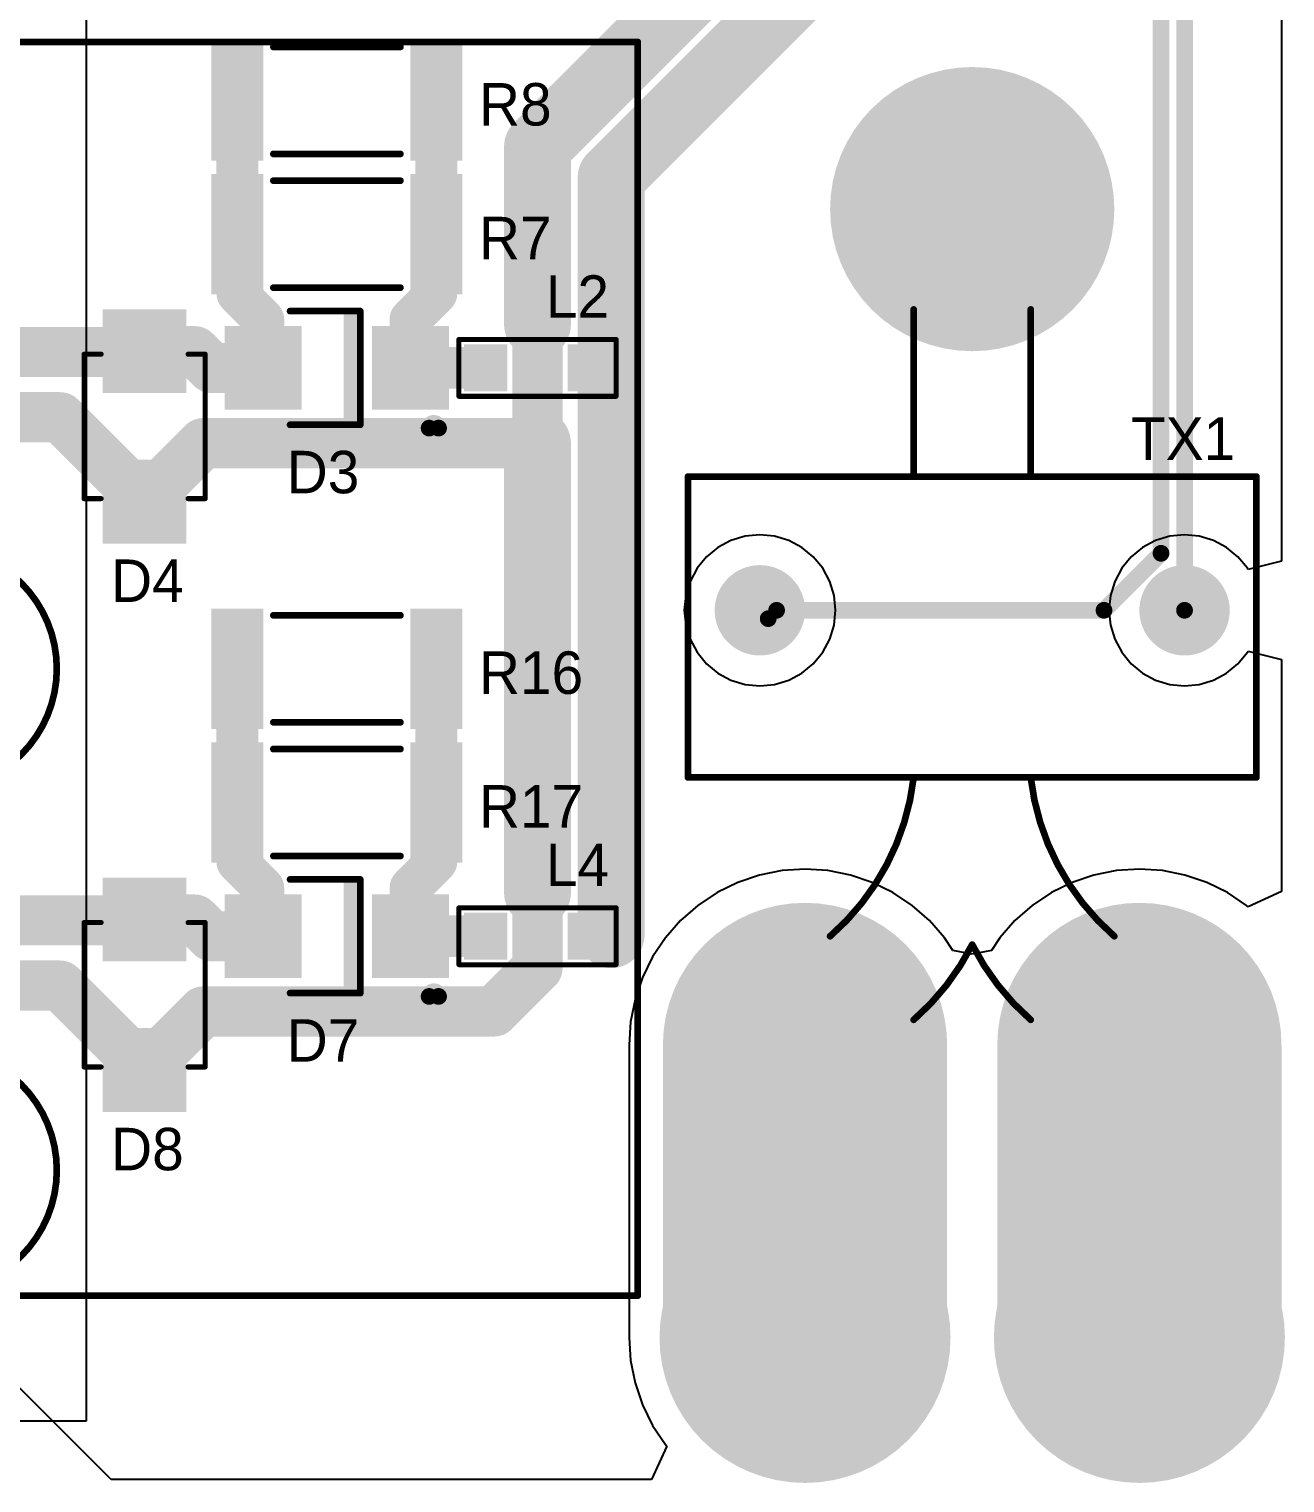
# Model space of a CAD drawing. Extents: x 87.4 to 186.9, y 112.3 to 203.8.
# Drawn here: x 149.3 to 186.85, y 113.15 to 156.64 of the extents above; entities that cross this region are included whole.
import ezdxf

# ---------------------------------------------------------------- set-up
doc = ezdxf.new("R2010")
doc.units = 0
doc.layers.get('0').update_dxf_attribs({"linetype": 'CONTINUOUS'})
for name, color, linetype in [('BOTTOMLAYER', 5, 'CONTINUOUS'), ('BOTTOMOVERLAY', 54, 'CONTINUOUS'), ('BOTTOMSOLDER', 6, 'CONTINUOUS'), ('TOPLAYER', 1, 'CONTINUOUS'), ('TOPOVERLAY', 2, 'CONTINUOUS'), ('TOPSOLDER', 216, 'CONTINUOUS')]:
    doc.layers.add(name, color=color, linetype=linetype)

# ---------------------------------------------------------------- blocks, each defined once
blk = doc.blocks.new('DO_214AA__SMB_J_BEND__UNI_')
at = {"layer": 'TOPLAYER'}
for points in [[(-1.15, -1.15), (-1.15, 1.15), (-3.25, -1.15), (-3.25, 1.15)], [(3.25, -1.15), (3.25, 1.15), (1.15, -1.15), (1.15, 1.15)]]:
    blk.add_solid(points, dxfattribs=at)
at = {"layer": 'TOPOVERLAY'}
for points, const_width in [([(-2.759, 1.8, 1), (-3.041, 1.8, 1)], 0.5), ([(-3.166, 1.8, 1), (-2.916, 1.8, 1)], 0.25), ([(-2.884, 1.8, 1), (-2.634, 1.8, 1)], 0.25), ([(-0.75, 1.7, 1), (-0.65, 1.7, 1)], 0.1), ([(-0.75, 1.7, 1), (-0.65, 1.7, 1)], 0.1), ([(1.35, 1.7, 1), (1.45, 1.7, 1)], 0.1), ([(-0.75, -1.7, 1), (-0.65, -1.7, 1)], 0.1), ([(-0.75, -1.7, 1), (-0.65, -1.7, 1)], 0.1), ([(1.35, -1.7, 1), (1.45, -1.7, 1)], 0.1)]:
    blk.add_lwpolyline(points, format="xyb", close=True, dxfattribs=dict(at, const_width=const_width))
at = {"layer": 'TOPOVERLAY', "const_width": 0.2}
for points in [[(1.4, 1.7), (-0.7, 1.7)], [(-0.7, 1.7), (-0.7, -1.7)], [(1.4, -1.7), (-0.7, -1.7)]]:
    blk.add_lwpolyline(points, dxfattribs=at)
at = {"layer": 'TOPOVERLAY'}
blk.add_solid([(-0.75, -1.7), (-0.2, -1.7), (-0.75, 1.7), (-0.2, 1.7)], dxfattribs=at)
at = {"layer": 'TOPSOLDER'}
for points in [[(-1.048, -1.252), (-1.048, 1.252), (-3.352, -1.252), (-3.352, 1.252)], [(3.352, -1.252), (3.352, 1.252), (1.048, -1.252), (1.048, 1.252)]]:
    blk.add_solid(points, dxfattribs=at)
blk = doc.blocks.new('KMP_5600_ALT_104')
at = {"layer": 'BOTTOMLAYER'}
for points, const_width in [([(-6.5, 12.5, 1), (-3.5, 12.5, 1)], 3), ([(3.5, 12.5, 1), (6.5, 12.5, 1)], 3), ([(-6.975, -0.5, 1), (-5.725, -0.5, 1)], 1.25), ([(5.725, -0.5, 1), (6.975, -0.5, 1)], 1.25), ([(-1.5, -12.5, 1), (1.5, -12.5, 1)], 3)]:
    blk.add_lwpolyline(points, format="xyb", close=True, dxfattribs=dict(at, const_width=const_width))
at = {"layer": 'BOTTOMSOLDER'}
for points, const_width in [([(-6.551, 12.5, 1), (-3.449, 12.5, 1)], 3.102), ([(3.449, 12.5, 1), (6.551, 12.5, 1)], 3.102), ([(-7.026, -0.5, 1), (-5.674, -0.5, 1)], 1.352), ([(5.674, -0.5, 1), (7.026, -0.5, 1)], 1.352), ([(-1.551, -12.5, 1), (1.551, -12.5, 1)], 3.102)]:
    blk.add_lwpolyline(points, format="xyb", close=True, dxfattribs=dict(at, const_width=const_width))
at = {"layer": 'TOPLAYER'}
for points, const_width in [([(-6.5, 12.5, 1), (-3.5, 12.5, 1)], 3), ([(3.5, 12.5, 1), (6.5, 12.5, 1)], 3), ([(-6.975, -0.5, 1), (-5.725, -0.5, 1)], 1.25), ([(5.725, -0.5, 1), (6.975, -0.5, 1)], 1.25), ([(-1.5, -12.5, 1), (1.5, -12.5, 1)], 3)]:
    blk.add_lwpolyline(points, format="xyb", close=True, dxfattribs=dict(at, const_width=const_width))
at = {"layer": 'TOPOVERLAY', "const_width": 0.2}
for points in [[(-1.75, 11.75, -0.096811), (0, 9.5)], [(0, 9.5, -0.096811), (1.75, 11.75)], [(-4.25, 9.25, -0.186926), (-1.75, 4.5)], [(1.75, 4.5, -0.186926), (4.25, 9.25)]]:
    blk.add_lwpolyline(points, format="xyb", dxfattribs=at)
at = {"layer": 'TOPOVERLAY', "const_width": 0.1}
for points in [[(-1.8, 11.75, 1), (-1.7, 11.75, 1)], [(1.7, 11.75, 1), (1.8, 11.75, 1)], [(-0.05, 9.5, 1), (0.05, 9.5, 1)], [(-0.05, 9.5, 1), (0.05, 9.5, 1)], [(-4.3, 9.25, 1), (-4.2, 9.25, 1)], [(4.2, 9.25, 1), (4.3, 9.25, 1)], [(-8.55, 4.5, 1), (-8.45, 4.5, 1)], [(-8.55, 4.5, 1), (-8.45, 4.5, 1)], [(-1.8, 4.5, 1), (-1.7, 4.5, 1)], [(1.7, 4.5, 1), (1.8, 4.5, 1)], [(8.45, 4.5, 1), (8.55, 4.5, 1)], [(8.45, 4.5, 1), (8.55, 4.5, 1)], [(-8.55, -4.5, 1), (-8.45, -4.5, 1)], [(-8.55, -4.5, 1), (-8.45, -4.5, 1)], [(-1.8, -4.5, 1), (-1.7, -4.5, 1)], [(1.7, -4.5, 1), (1.8, -4.5, 1)], [(8.45, -4.5, 1), (8.55, -4.5, 1)], [(8.45, -4.5, 1), (8.55, -4.5, 1)], [(-1.8, -9.5, 1), (-1.7, -9.5, 1)], [(1.7, -9.5, 1), (1.8, -9.5, 1)]]:
    blk.add_lwpolyline(points, format="xyb", close=True, dxfattribs=at)
at = {"layer": 'TOPOVERLAY', "const_width": 0.2}
for points in [[(-8.5, 4.5), (-8.5, -4.5)], [(8.5, 4.5), (-8.5, 4.5)], [(8.5, 4.5), (8.5, -4.5)], [(8.5, -4.5), (-8.5, -4.5)], [(-1.75, -4.5), (-1.75, -9.5)], [(1.75, -4.5), (1.75, -9.5)]]:
    blk.add_lwpolyline(points, dxfattribs=at)
at = {"layer": 'TOPSOLDER'}
for points, const_width in [([(-6.551, 12.5, 1), (-3.449, 12.5, 1)], 3.102), ([(3.449, 12.5, 1), (6.551, 12.5, 1)], 3.102), ([(-7.026, -0.5, 1), (-5.674, -0.5, 1)], 1.352), ([(5.674, -0.5, 1), (7.026, -0.5, 1)], 1.352), ([(-1.551, -12.5, 1), (1.551, -12.5, 1)], 3.102)]:
    blk.add_lwpolyline(points, format="xyb", close=True, dxfattribs=dict(at, const_width=const_width))
blk = doc.blocks.new('RES_2512_106')
at = {"layer": 'TOPLAYER'}
for points in [[(-2.3, -1.7), (-2.3, 1.7), (-3.65, -1.7), (-3.65, 1.7)], [(3.65, -1.7), (3.65, 1.7), (2.3, -1.7), (2.3, 1.7)]]:
    blk.add_solid(points, dxfattribs=at)
at = {"layer": 'TOPOVERLAY', "const_width": 0.2}
for points in [[(1.9, 1.6), (-1.9, 1.6)], [(1.9, -1.6), (-1.9, -1.6)]]:
    blk.add_lwpolyline(points, dxfattribs=at)
at = {"layer": 'TOPOVERLAY', "const_width": 0.1}
for points in [[(-1.95, 1.6, 1), (-1.85, 1.6, 1)], [(1.85, 1.6, 1), (1.95, 1.6, 1)], [(-1.95, -1.6, 1), (-1.85, -1.6, 1)], [(1.85, -1.6, 1), (1.95, -1.6, 1)]]:
    blk.add_lwpolyline(points, format="xyb", close=True, dxfattribs=at)
at = {"layer": 'TOPSOLDER'}
for points in [[(-2.198, -1.802), (-2.198, 1.802), (-3.752, -1.802), (-3.752, 1.802)], [(3.752, -1.802), (3.752, 1.802), (2.198, -1.802), (2.198, 1.802)]]:
    blk.add_solid(points, dxfattribs=at)
blk = doc.blocks.new('RES_2512_107')
at = {"layer": 'TOPLAYER'}
for points in [[(-2.3, -1.7), (-2.3, 1.7), (-3.65, -1.7), (-3.65, 1.7)], [(3.65, -1.7), (3.65, 1.7), (2.3, -1.7), (2.3, 1.7)]]:
    blk.add_solid(points, dxfattribs=at)
at = {"layer": 'TOPOVERLAY', "const_width": 0.2}
for points in [[(1.9, 1.6), (-1.9, 1.6)], [(1.9, -1.6), (-1.9, -1.6)]]:
    blk.add_lwpolyline(points, dxfattribs=at)
at = {"layer": 'TOPOVERLAY', "const_width": 0.1}
for points in [[(-1.95, 1.6, 1), (-1.85, 1.6, 1)], [(1.85, 1.6, 1), (1.95, 1.6, 1)], [(-1.95, -1.6, 1), (-1.85, -1.6, 1)], [(1.85, -1.6, 1), (1.95, -1.6, 1)]]:
    blk.add_lwpolyline(points, format="xyb", close=True, dxfattribs=at)
at = {"layer": 'TOPSOLDER'}
for points in [[(-2.198, -1.802), (-2.198, 1.802), (-3.752, -1.802), (-3.752, 1.802)], [(3.752, -1.802), (3.752, 1.802), (2.198, -1.802), (2.198, 1.802)]]:
    blk.add_solid(points, dxfattribs=at)
blk = doc.blocks.new('RES_2512_110')
at = {"layer": 'TOPLAYER'}
for points in [[(-2.3, -1.7), (-2.3, 1.7), (-3.65, -1.7), (-3.65, 1.7)], [(3.65, -1.7), (3.65, 1.7), (2.3, -1.7), (2.3, 1.7)]]:
    blk.add_solid(points, dxfattribs=at)
at = {"layer": 'TOPOVERLAY', "const_width": 0.2}
for points in [[(1.9, 1.6), (-1.9, 1.6)], [(1.9, -1.6), (-1.9, -1.6)]]:
    blk.add_lwpolyline(points, dxfattribs=at)
at = {"layer": 'TOPOVERLAY', "const_width": 0.1}
for points in [[(-1.95, 1.6, 1), (-1.85, 1.6, 1)], [(1.85, 1.6, 1), (1.95, 1.6, 1)], [(-1.95, -1.6, 1), (-1.85, -1.6, 1)], [(1.85, -1.6, 1), (1.95, -1.6, 1)]]:
    blk.add_lwpolyline(points, format="xyb", close=True, dxfattribs=at)
at = {"layer": 'TOPSOLDER'}
for points in [[(-2.198, -1.802), (-2.198, 1.802), (-3.752, -1.802), (-3.752, 1.802)], [(3.752, -1.802), (3.752, 1.802), (2.198, -1.802), (2.198, 1.802)]]:
    blk.add_solid(points, dxfattribs=at)
blk = doc.blocks.new('RES_2512_111')
at = {"layer": 'TOPLAYER'}
for points in [[(-2.3, -1.7), (-2.3, 1.7), (-3.65, -1.7), (-3.65, 1.7)], [(3.65, -1.7), (3.65, 1.7), (2.3, -1.7), (2.3, 1.7)]]:
    blk.add_solid(points, dxfattribs=at)
at = {"layer": 'TOPOVERLAY', "const_width": 0.2}
for points in [[(1.9, 1.6), (-1.9, 1.6)], [(1.9, -1.6), (-1.9, -1.6)]]:
    blk.add_lwpolyline(points, dxfattribs=at)
at = {"layer": 'TOPOVERLAY', "const_width": 0.1}
for points in [[(-1.95, 1.6, 1), (-1.85, 1.6, 1)], [(1.85, 1.6, 1), (1.95, 1.6, 1)], [(-1.95, -1.6, 1), (-1.85, -1.6, 1)], [(1.85, -1.6, 1), (1.95, -1.6, 1)]]:
    blk.add_lwpolyline(points, format="xyb", close=True, dxfattribs=at)
at = {"layer": 'TOPSOLDER'}
for points in [[(-2.198, -1.802), (-2.198, 1.802), (-3.752, -1.802), (-3.752, 1.802)], [(3.752, -1.802), (3.752, 1.802), (2.198, -1.802), (2.198, 1.802)]]:
    blk.add_solid(points, dxfattribs=at)
blk = doc.blocks.new('SK_481_37_5_FLIP_114')
at = {"layer": 'BOTTOMLAYER', "const_width": 1.6}
for points in [[(-0.8, 4, 1), (0.8, 4, 1)], [(14.2, 4, 1), (15.8, 4, 1)]]:
    blk.add_lwpolyline(points, format="xyb", close=True, dxfattribs=at)
at = {"layer": 'BOTTOMOVERLAY'}
for points, const_width in [([(3.625, 4, 1), (-3.625, 4, 1)], 0.2), ([(18.625, 4, 1), (11.375, 4, 1)], 0.2), ([(-3.675, 4, 1), (-3.575, 4, 1)], 0.1), ([(3.575, 4, 1), (3.675, 4, 1)], 0.1), ([(11.325, 4, 1), (11.425, 4, 1)], 0.1), ([(18.575, 4, 1), (18.675, 4, 1)], 0.1)]:
    blk.add_lwpolyline(points, format="xyb", close=True, dxfattribs=dict(at, const_width=const_width))
at = {"layer": 'BOTTOMSOLDER', "const_width": 1.702}
for points in [[(-0.851, 4, 1), (0.851, 4, 1)], [(14.149, 4, 1), (15.851, 4, 1)]]:
    blk.add_lwpolyline(points, format="xyb", close=True, dxfattribs=at)
at = {"layer": 'TOPLAYER', "const_width": 1.6}
for points in [[(-0.8, 4, 1), (0.8, 4, 1)], [(14.2, 4, 1), (15.8, 4, 1)]]:
    blk.add_lwpolyline(points, format="xyb", close=True, dxfattribs=at)
at = {"layer": 'TOPOVERLAY', "const_width": 0.2}
for points in [[(-18.75, -5), (-18.75, 25)], [(18.75, 25), (-18.75, 25)], [(18.75, -5), (18.75, 25)], [(18.75, -5), (-18.75, -5)]]:
    blk.add_lwpolyline(points, dxfattribs=at)
at = {"layer": 'TOPOVERLAY', "const_width": 0.1}
for points in [[(-18.8, 25, 1), (-18.7, 25, 1)], [(-18.8, 25, 1), (-18.7, 25, 1)], [(18.7, 25, 1), (18.8, 25, 1)], [(18.7, 25, 1), (18.8, 25, 1)], [(-18.8, -5, 1), (-18.7, -5, 1)], [(-18.8, -5, 1), (-18.7, -5, 1)], [(18.7, -5, 1), (18.8, -5, 1)], [(18.7, -5, 1), (18.8, -5, 1)]]:
    blk.add_lwpolyline(points, format="xyb", close=True, dxfattribs=at)
at = {"layer": 'TOPSOLDER', "const_width": 1.702}
for points in [[(-0.851, 4, 1), (0.851, 4, 1)], [(14.149, 4, 1), (15.851, 4, 1)]]:
    blk.add_lwpolyline(points, format="xyb", close=True, dxfattribs=at)
blk = doc.blocks.new('DO_214AA_B_____________116')
at = {"layer": 'TOPLAYER'}
for points in [[(-3.4, -1.15), (-1.1, -1.15), (-3.4, 1.15), (-1.1, 1.15)], [(1.1, -1.15), (3.4, -1.15), (1.1, 1.15), (3.4, 1.15)]]:
    blk.add_solid(points, dxfattribs=at)
at = {"layer": 'TOPOVERLAY', "const_width": 0.152}
for points in [[(2.16, 1.81), (-2.16, 1.81)], [(-2.16, 1.3), (-2.16, 1.81)], [(2.16, 1.3), (2.16, 1.81)], [(-2.16, -1.81), (-2.16, -1.3)], [(2.16, -1.81), (2.16, -1.3)], [(2.16, -1.81), (-2.16, -1.81)]]:
    blk.add_lwpolyline(points, dxfattribs=at)
at = {"layer": 'TOPOVERLAY', "const_width": 0.0762}
for points in [[(-2.198, 1.81, 1), (-2.122, 1.81, 1)], [(-2.198, 1.81, 1), (-2.122, 1.81, 1)], [(2.122, 1.81, 1), (2.198, 1.81, 1)], [(2.122, 1.81, 1), (2.198, 1.81, 1)], [(-2.198, 1.3, 1), (-2.122, 1.3, 1)], [(2.122, 1.3, 1), (2.198, 1.3, 1)], [(-2.198, -1.3, 1), (-2.122, -1.3, 1)], [(2.122, -1.3, 1), (2.198, -1.3, 1)], [(-2.198, -1.81, 1), (-2.122, -1.81, 1)], [(-2.198, -1.81, 1), (-2.122, -1.81, 1)], [(2.122, -1.81, 1), (2.198, -1.81, 1)], [(2.122, -1.81, 1), (2.198, -1.81, 1)]]:
    blk.add_lwpolyline(points, format="xyb", close=True, dxfattribs=at)
at = {"layer": 'TOPSOLDER'}
for points in [[(-3.502, -1.252), (-0.998, -1.252), (-3.502, 1.252), (-0.998, 1.252)], [(0.998, -1.252), (3.502, -1.252), (0.998, 1.252), (3.502, 1.252)]]:
    blk.add_solid(points, dxfattribs=at)
blk = doc.blocks.new('DO_214AA_B_____________121')
at = {"layer": 'TOPLAYER'}
for points in [[(-3.4, -1.15), (-1.1, -1.15), (-3.4, 1.15), (-1.1, 1.15)], [(1.1, -1.15), (3.4, -1.15), (1.1, 1.15), (3.4, 1.15)]]:
    blk.add_solid(points, dxfattribs=at)
at = {"layer": 'TOPOVERLAY', "const_width": 0.152}
for points in [[(2.16, 1.81), (-2.16, 1.81)], [(-2.16, 1.3), (-2.16, 1.81)], [(2.16, 1.3), (2.16, 1.81)], [(-2.16, -1.81), (-2.16, -1.3)], [(2.16, -1.81), (2.16, -1.3)], [(2.16, -1.81), (-2.16, -1.81)]]:
    blk.add_lwpolyline(points, dxfattribs=at)
at = {"layer": 'TOPOVERLAY', "const_width": 0.0762}
for points in [[(-2.198, 1.81, 1), (-2.122, 1.81, 1)], [(-2.198, 1.81, 1), (-2.122, 1.81, 1)], [(2.122, 1.81, 1), (2.198, 1.81, 1)], [(2.122, 1.81, 1), (2.198, 1.81, 1)], [(-2.198, 1.3, 1), (-2.122, 1.3, 1)], [(2.122, 1.3, 1), (2.198, 1.3, 1)], [(-2.198, -1.3, 1), (-2.122, -1.3, 1)], [(2.122, -1.3, 1), (2.198, -1.3, 1)], [(-2.198, -1.81, 1), (-2.122, -1.81, 1)], [(-2.198, -1.81, 1), (-2.122, -1.81, 1)], [(2.122, -1.81, 1), (2.198, -1.81, 1)], [(2.122, -1.81, 1), (2.198, -1.81, 1)]]:
    blk.add_lwpolyline(points, format="xyb", close=True, dxfattribs=at)
at = {"layer": 'TOPSOLDER'}
for points in [[(-3.502, -1.252), (-0.998, -1.252), (-3.502, 1.252), (-0.998, 1.252)], [(0.998, -1.252), (3.502, -1.252), (0.998, 1.252), (3.502, 1.252)]]:
    blk.add_solid(points, dxfattribs=at)
blk = doc.blocks.new('DO_214AA__SMB_J_BEND__UNI1')
at = {"layer": 'TOPLAYER'}
for points in [[(-1.15, -1.15), (-1.15, 1.15), (-3.25, -1.15), (-3.25, 1.15)], [(3.25, -1.15), (3.25, 1.15), (1.15, -1.15), (1.15, 1.15)]]:
    blk.add_solid(points, dxfattribs=at)
at = {"layer": 'TOPOVERLAY'}
for points, const_width in [([(-2.759, 1.8, 1), (-3.041, 1.8, 1)], 0.5), ([(-3.166, 1.8, 1), (-2.916, 1.8, 1)], 0.25), ([(-2.884, 1.8, 1), (-2.634, 1.8, 1)], 0.25), ([(-0.75, 1.7, 1), (-0.65, 1.7, 1)], 0.1), ([(-0.75, 1.7, 1), (-0.65, 1.7, 1)], 0.1), ([(1.35, 1.7, 1), (1.45, 1.7, 1)], 0.1), ([(-0.75, -1.7, 1), (-0.65, -1.7, 1)], 0.1), ([(-0.75, -1.7, 1), (-0.65, -1.7, 1)], 0.1), ([(1.35, -1.7, 1), (1.45, -1.7, 1)], 0.1)]:
    blk.add_lwpolyline(points, format="xyb", close=True, dxfattribs=dict(at, const_width=const_width))
at = {"layer": 'TOPOVERLAY', "const_width": 0.2}
for points in [[(-0.7, 1.7), (-0.7, -1.7)], [(1.4, 1.7), (-0.7, 1.7)], [(1.4, -1.7), (-0.7, -1.7)]]:
    blk.add_lwpolyline(points, dxfattribs=at)
at = {"layer": 'TOPOVERLAY'}
blk.add_solid([(-0.75, -1.7), (-0.2, -1.7), (-0.75, 1.7), (-0.2, 1.7)], dxfattribs=at)
at = {"layer": 'TOPSOLDER'}
for points in [[(-1.048, -1.252), (-1.048, 1.252), (-3.352, -1.252), (-3.352, 1.252)], [(3.352, -1.252), (3.352, 1.252), (1.048, -1.252), (1.048, 1.252)]]:
    blk.add_solid(points, dxfattribs=at)
blk = doc.blocks.new('WE_CBF_1206_H____S_____129')
at = {"layer": 'TOPLAYER'}
for points in [[(-2.1, -0.6), (-1, -0.6), (-2.1, 0.6), (-1, 0.6)], [(1, -0.6), (2.1, -0.6), (1, 0.6), (2.1, 0.6)]]:
    blk.add_solid(points, dxfattribs=at)
at = {"layer": 'TOPOVERLAY', "const_width": 0.15}
for points in [[(2.35, 0.85), (-2.35, 0.85)], [(-2.35, 0.85), (-2.35, -0.85)], [(2.35, 0.85), (2.35, -0.85)], [(2.35, -0.85), (-2.35, -0.85)]]:
    blk.add_lwpolyline(points, dxfattribs=at)
at = {"layer": 'TOPOVERLAY', "const_width": 0.075}
for points in [[(-2.388, 0.85, 1), (-2.312, 0.85, 1)], [(-2.388, 0.85, 1), (-2.312, 0.85, 1)], [(2.312, 0.85, 1), (2.388, 0.85, 1)], [(2.312, 0.85, 1), (2.388, 0.85, 1)], [(-2.388, -0.85, 1), (-2.312, -0.85, 1)], [(-2.388, -0.85, 1), (-2.312, -0.85, 1)], [(2.312, -0.85, 1), (2.388, -0.85, 1)], [(2.312, -0.85, 1), (2.388, -0.85, 1)]]:
    blk.add_lwpolyline(points, format="xyb", close=True, dxfattribs=at)
at = {"layer": 'TOPSOLDER'}
for points in [[(-2.202, -0.702), (-0.898, -0.702), (-2.202, 0.702), (-0.898, 0.702)], [(0.898, -0.702), (2.202, -0.702), (0.898, 0.702), (2.202, 0.702)]]:
    blk.add_solid(points, dxfattribs=at)
blk = doc.blocks.new('WE_CBF_1206_H____S_____131')
at = {"layer": 'TOPLAYER'}
for points in [[(-2.1, -0.6), (-1, -0.6), (-2.1, 0.6), (-1, 0.6)], [(1, -0.6), (2.1, -0.6), (1, 0.6), (2.1, 0.6)]]:
    blk.add_solid(points, dxfattribs=at)
at = {"layer": 'TOPOVERLAY', "const_width": 0.15}
for points in [[(2.35, 0.85), (-2.35, 0.85)], [(-2.35, 0.85), (-2.35, -0.85)], [(2.35, 0.85), (2.35, -0.85)], [(2.35, -0.85), (-2.35, -0.85)]]:
    blk.add_lwpolyline(points, dxfattribs=at)
at = {"layer": 'TOPOVERLAY', "const_width": 0.075}
for points in [[(-2.388, 0.85, 1), (-2.312, 0.85, 1)], [(-2.388, 0.85, 1), (-2.312, 0.85, 1)], [(2.312, 0.85, 1), (2.388, 0.85, 1)], [(2.312, 0.85, 1), (2.388, 0.85, 1)], [(-2.388, -0.85, 1), (-2.312, -0.85, 1)], [(-2.388, -0.85, 1), (-2.312, -0.85, 1)], [(2.312, -0.85, 1), (2.388, -0.85, 1)], [(2.312, -0.85, 1), (2.388, -0.85, 1)]]:
    blk.add_lwpolyline(points, format="xyb", close=True, dxfattribs=at)
at = {"layer": 'TOPSOLDER'}
for points in [[(-2.202, -0.702), (-0.898, -0.702), (-2.202, 0.702), (-0.898, 0.702)], [(0.898, -0.702), (2.202, -0.702), (0.898, 0.702), (2.202, 0.702)]]:
    blk.add_solid(points, dxfattribs=at)

msp = doc.modelspace()

# ---------------------------------------------------------------- linework, layer by layer
at = {"layer": 'BOTTOMLAYER'}
for p, q in [((186.75, 201.75), (186.75, 140.718)), ((170.285, 141.339), (169.894, 141.13)), ((170.709, 141.467), (170.285, 141.339)), ((171.15, 141.511), (170.709, 141.467)), ((171.591, 141.467), (171.15, 141.511)), ((172.015, 141.339), (171.591, 141.467)), ((172.406, 141.13), (172.015, 141.339)), ((182.985, 141.339), (182.594, 141.13)), ((183.409, 141.467), (182.985, 141.339)), ((183.85, 141.511), (183.409, 141.467)), ((184.291, 141.467), (183.85, 141.511)), ((184.715, 141.339), (184.291, 141.467)), ((185.106, 141.13), (184.715, 141.339)), ((169.894, 141.13), (169.551, 140.848)), ((172.748, 140.848), (172.406, 141.13)), ((182.594, 141.13), (182.251, 140.848)), ((185.448, 140.848), (185.106, 141.13)), ((169.27, 140.506), (169.061, 140.115)), ((169.551, 140.848), (169.27, 140.506)), ((173.03, 140.506), (172.748, 140.848)), ((173.239, 140.115), (173.03, 140.506)), ((181.97, 140.506), (181.761, 140.115)), ((182.251, 140.848), (181.97, 140.506)), ((185.73, 140.506), (185.448, 140.848)), ((185.75, 140.468), (185.73, 140.506)), ((186.75, 140.718), (185.75, 140.468)), ((169.061, 140.115), (168.932, 139.691)), ((173.367, 139.691), (173.239, 140.115)), ((181.761, 140.115), (181.632, 139.691)), ((168.932, 139.691), (168.889, 139.25)), ((173.411, 139.25), (173.367, 139.691)), ((181.632, 139.691), (181.589, 139.25)), ((168.889, 139.25), (168.932, 138.809)), ((173.367, 138.809), (173.411, 139.25)), ((181.589, 139.25), (181.632, 138.809)), ((168.932, 138.809), (169.061, 138.385)), ((173.239, 138.385), (173.367, 138.809)), ((181.632, 138.809), (181.761, 138.385)), ((169.061, 138.385), (169.27, 137.994)), ((173.03, 137.994), (173.239, 138.385)), ((181.761, 138.385), (181.97, 137.994)), ((169.27, 137.994), (169.551, 137.651)), ((172.748, 137.651), (173.03, 137.994)), ((181.97, 137.994), (182.251, 137.651)), ((185.448, 137.651), (185.73, 137.994)), ((185.73, 137.994), (185.75, 138.032)), ((185.75, 138.032), (186.75, 137.781)), ((169.551, 137.651), (169.894, 137.37)), ((172.406, 137.37), (172.748, 137.651)), ((182.251, 137.651), (182.594, 137.37)), ((185.106, 137.37), (185.448, 137.651)), ((186.75, 137.781), (186.75, 130.835)), ((169.894, 137.37), (170.285, 137.161)), ((170.285, 137.161), (170.709, 137.032)), ((170.709, 137.032), (171.15, 136.989)), ((171.15, 136.989), (171.591, 137.032)), ((171.591, 137.032), (172.015, 137.161)), ((172.015, 137.161), (172.406, 137.37)), ((182.594, 137.37), (182.985, 137.161)), ((182.985, 137.161), (183.409, 137.032)), ((183.409, 137.032), (183.85, 136.989)), ((183.85, 136.989), (184.291, 137.032)), ((184.291, 137.032), (184.715, 137.161)), ((184.715, 137.161), (185.106, 137.37)), ((171.138, 131.332), (170.486, 131.111)), ((171.813, 131.466), (171.138, 131.332)), ((172.5, 131.511), (171.813, 131.466)), ((173.186, 131.466), (172.5, 131.511)), ((173.861, 131.332), (173.186, 131.466)), ((174.513, 131.111), (173.861, 131.332)), ((181.138, 131.332), (180.486, 131.111)), ((181.813, 131.466), (181.138, 131.332)), ((182.5, 131.511), (181.813, 131.466)), ((183.186, 131.466), (182.5, 131.511)), ((183.861, 131.332), (183.186, 131.466)), ((184.513, 131.111), (183.861, 131.332)), ((170.486, 131.111), (169.869, 130.806)), ((175.13, 130.806), (174.513, 131.111)), ((180.486, 131.111), (179.869, 130.806)), ((185.13, 130.806), (184.513, 131.111)), ((169.869, 130.806), (169.297, 130.424)), ((175.703, 130.424), (175.13, 130.806)), ((179.869, 130.806), (179.297, 130.424)), ((185.703, 130.424), (185.13, 130.806)), ((186.75, 130.835), (185.75, 130.382)), ((169.297, 130.424), (168.779, 129.97)), ((176.22, 129.97), (175.703, 130.424)), ((179.297, 130.424), (178.779, 129.97)), ((185.75, 130.382), (185.703, 130.424)), ((168.779, 129.97), (168.326, 129.453)), ((176.674, 129.453), (176.22, 129.97)), ((178.779, 129.97), (178.326, 129.453)), ((168.326, 129.453), (167.943, 128.88)), ((176.925, 129.077), (176.674, 129.453)), ((178.326, 129.453), (178.074, 129.077)), ((167.943, 128.88), (167.639, 128.263)), ((177.5, 128.966), (176.925, 129.077)), ((178.074, 129.077), (177.5, 128.966)), ((167.639, 128.263), (167.418, 127.611)), ((167.418, 127.611), (167.284, 126.936)), ((167.284, 126.936), (167.238, 126.25)), ((167.238, 126.25), (167.241, 126.206)), ((167.241, 126.206), (167.241, 117.54)), ((151.75, 113.25), (146.085, 118.915)), ((167.241, 117.54), (167.239, 117.5)), ((167.239, 117.5), (167.284, 116.813)), ((167.284, 116.813), (167.418, 116.138)), ((167.418, 116.138), (167.639, 115.487)), ((167.639, 115.487), (167.944, 114.869)), ((167.944, 114.869), (168.326, 114.297)), ((168.367, 114.25), (167.914, 113.25)), ((168.326, 114.297), (168.367, 114.25)), ((167.914, 113.25), (151.75, 113.25))]:
    msp.add_line(p, q, dxfattribs=at)
for points, const_width in [([(177.25, 154.75, 1), (177.75, 154.75, 1)], 0.5), ([(175.5, 154.281, 1), (176, 154.281, 1)], 0.5), ([(179, 154.281, 1), (179.5, 154.281, 1)], 0.5), ([(174.219, 153, 1), (174.719, 153, 1)], 0.5), ([(180.281, 153, 1), (180.781, 153, 1)], 0.5), ([(173.75, 151.25, 1), (174.25, 151.25, 1)], 0.5), ([(180.75, 151.25, 1), (181.25, 151.25, 1)], 0.5), ([(174.219, 149.5, 1), (174.719, 149.5, 1)], 0.5), ([(180.281, 149.5, 1), (180.781, 149.5, 1)], 0.5), ([(175.5, 148.219, 1), (176, 148.219, 1)], 0.5), ([(179, 148.219, 1), (179.5, 148.219, 1)], 0.5), ([(177.25, 147.75, 1), (177.75, 147.75, 1)], 0.5), ([(172.25, 129.75, 1), (172.75, 129.75, 1)], 0.5), ([(182.25, 129.75, 1), (182.75, 129.75, 1)], 0.5), ([(170.5, 129.281, 1), (171, 129.281, 1)], 0.5), ([(174, 129.281, 1), (174.5, 129.281, 1)], 0.5), ([(180.5, 129.281, 1), (181, 129.281, 1)], 0.5), ([(184, 129.281, 1), (184.5, 129.281, 1)], 0.5), ([(169.219, 128, 1), (169.719, 128, 1)], 0.5), ([(175.281, 128, 1), (175.781, 128, 1)], 0.5), ([(179.219, 128, 1), (179.719, 128, 1)], 0.5), ([(185.281, 128, 1), (185.781, 128, 1)], 0.5), ([(175.625, 126.25, 1), (176.375, 126.25, 1)], 0.75), ([(175.625, 126.25, 1), (176.375, 126.25, 1)], 0.75), ([(185.625, 126.25, 1), (186.375, 126.25, 1)], 0.75), ([(185.625, 126.25, 1), (186.375, 126.25, 1)], 0.75), ([(168.75, 126.25, 1), (169.25, 126.25, 1)], 0.5), ([(175.75, 126.25, 1), (176.25, 126.25, 1)], 0.5), ([(178.75, 126.25, 1), (179.25, 126.25, 1)], 0.5), ([(185.75, 126.25, 1), (186.25, 126.25, 1)], 0.5), ([(169.219, 124.5, 1), (169.719, 124.5, 1)], 0.5), ([(175.281, 124.5, 1), (175.781, 124.5, 1)], 0.5), ([(179.219, 124.5, 1), (179.719, 124.5, 1)], 0.5), ([(185.281, 124.5, 1), (185.781, 124.5, 1)], 0.5), ([(174.066, 123.338, 1), (174.816, 123.338, 1)], 0.75), ([(174.066, 123.338, 1), (174.816, 123.338, 1)], 0.75), ([(184.066, 123.338, 1), (184.816, 123.338, 1)], 0.75), ([(184.066, 123.338, 1), (184.816, 123.338, 1)], 0.75), ([(170.5, 123.219, 1), (171, 123.219, 1)], 0.5), ([(174, 123.219, 1), (174.5, 123.219, 1)], 0.5), ([(180.5, 123.219, 1), (181, 123.219, 1)], 0.5), ([(184, 123.219, 1), (184.5, 123.219, 1)], 0.5), ([(172.25, 122.75, 1), (172.75, 122.75, 1)], 0.5), ([(182.25, 122.75, 1), (182.75, 122.75, 1)], 0.5), ([(170.375, 117.5, 1), (174.625, 117.5, 1)], 4.25), ([(172.25, 121, 1), (172.75, 121, 1)], 0.5), ([(180.375, 117.5, 1), (184.625, 117.5, 1)], 4.25), ([(182.25, 121, 1), (182.75, 121, 1)], 0.5), ([(170.5, 120.531, 1), (171, 120.531, 1)], 0.5), ([(174, 120.531, 1), (174.5, 120.531, 1)], 0.5), ([(180.5, 120.531, 1), (181, 120.531, 1)], 0.5), ([(184, 120.531, 1), (184.5, 120.531, 1)], 0.5), ([(169.219, 119.25, 1), (169.719, 119.25, 1)], 0.5), ([(175.281, 119.25, 1), (175.781, 119.25, 1)], 0.5), ([(179.219, 119.25, 1), (179.719, 119.25, 1)], 0.5), ([(185.281, 119.25, 1), (185.781, 119.25, 1)], 0.5), ([(168.75, 117.5, 1), (169.25, 117.5, 1)], 0.5), ([(175.75, 117.5, 1), (176.25, 117.5, 1)], 0.5), ([(178.75, 117.5, 1), (179.25, 117.5, 1)], 0.5), ([(185.75, 117.5, 1), (186.25, 117.5, 1)], 0.5), ([(169.219, 115.75, 1), (169.719, 115.75, 1)], 0.5), ([(175.281, 115.75, 1), (175.781, 115.75, 1)], 0.5), ([(179.219, 115.75, 1), (179.719, 115.75, 1)], 0.5), ([(185.281, 115.75, 1), (185.781, 115.75, 1)], 0.5), ([(170.5, 114.469, 1), (171, 114.469, 1)], 0.5), ([(174, 114.469, 1), (174.5, 114.469, 1)], 0.5), ([(180.5, 114.469, 1), (181, 114.469, 1)], 0.5), ([(184, 114.469, 1), (184.5, 114.469, 1)], 0.5), ([(172.25, 114, 1), (172.75, 114, 1)], 0.5), ([(182.25, 114, 1), (182.75, 114, 1)], 0.5)]:
    msp.add_lwpolyline(points, format="xyb", close=True, dxfattribs=dict(at, const_width=const_width))
at = {"layer": 'BOTTOMLAYER', "const_width": 1.5}
for points in [[(174.441, 123.338, -3.987799), (176, 126.25)], [(184.441, 123.338, -3.987799), (186, 126.25)], [(176, 126.25, -0.250765), (174.441, 123.338)], [(186, 126.25, -0.250765), (184.441, 123.338)]]:
    msp.add_lwpolyline(points, format="xyb", dxfattribs=at)
at = {"layer": 'BOTTOMLAYER'}
for points in [[(168.25, 117.5), (176.75, 117.5), (168.25, 126.25), (176.75, 126.25)], [(178.25, 117.5), (186.75, 117.5), (178.25, 126.25), (186.75, 126.25)]]:
    msp.add_solid(points, dxfattribs=at)
at = {"layer": 'BOTTOMSOLDER'}
for points, const_width in [([(170.324, 117.5, 1), (174.676, 117.5, 1)], 4.352), ([(180.324, 117.5, 1), (184.676, 117.5, 1)], 4.352), ([(172.199, 121, 1), (172.801, 121, 1)], 0.602), ([(182.199, 121, 1), (182.801, 121, 1)], 0.602), ([(170.449, 120.531, 1), (171.051, 120.531, 1)], 0.602), ([(173.949, 120.531, 1), (174.551, 120.531, 1)], 0.602), ([(180.449, 120.531, 1), (181.051, 120.531, 1)], 0.602), ([(183.949, 120.531, 1), (184.551, 120.531, 1)], 0.602), ([(169.168, 119.25, 1), (169.77, 119.25, 1)], 0.602), ([(175.23, 119.25, 1), (175.832, 119.25, 1)], 0.602), ([(179.168, 119.25, 1), (179.77, 119.25, 1)], 0.602), ([(185.23, 119.25, 1), (185.832, 119.25, 1)], 0.602), ([(168.699, 117.5, 1), (169.301, 117.5, 1)], 0.602), ([(175.699, 117.5, 1), (176.301, 117.5, 1)], 0.602), ([(178.699, 117.5, 1), (179.301, 117.5, 1)], 0.602), ([(185.699, 117.5, 1), (186.301, 117.5, 1)], 0.602), ([(169.168, 115.75, 1), (169.77, 115.75, 1)], 0.602), ([(175.23, 115.75, 1), (175.832, 115.75, 1)], 0.602), ([(179.168, 115.75, 1), (179.77, 115.75, 1)], 0.602), ([(185.23, 115.75, 1), (185.832, 115.75, 1)], 0.602), ([(170.449, 114.469, 1), (171.051, 114.469, 1)], 0.602), ([(173.949, 114.469, 1), (174.551, 114.469, 1)], 0.602), ([(180.449, 114.469, 1), (181.051, 114.469, 1)], 0.602), ([(183.949, 114.469, 1), (184.551, 114.469, 1)], 0.602), ([(172.199, 114, 1), (172.801, 114, 1)], 0.602), ([(182.199, 114, 1), (182.801, 114, 1)], 0.602)]:
    msp.add_lwpolyline(points, format="xyb", close=True, dxfattribs=dict(at, const_width=const_width))
at = {"layer": 'TOPLAYER'}
for points, const_width in [([(183.85, 139.25), (183.85, 167.417)], 0.5), ([(183.147, 140.955), (183.147, 167.125)], 0.5), ([(164.5, 153.116), (172.73, 161.346)], 2), ([(166.703, 152.203), (175.27, 160.77)], 2), ([(155.525, 148.725), (155.525, 154.5)], 1.25), ([(161.475, 148.725), (161.475, 154.5)], 1.25), ([(164.5, 147.802), (164.5, 153.116)], 2), ([(166.703, 129.547), (166.703, 152.203)], 2), ([(155.525, 148.725), (156.3, 147.95)], 1.25), ([(160.7, 147.95), (161.475, 148.725)], 1.25), ([(156.3, 146.5), (156.3, 147.95)], 1.25), ([(160.7, 146.5), (160.7, 147.95)], 1.25), ([(164.5, 144.25), (164.5, 147.802)], 1.5), ([(144.225, 146.975), (152.725, 146.975)], 1.5), ([(152.75, 147), (154.25, 147)], 1.5), ([(154.25, 147), (154.75, 146.5)], 1.5), ([(154.75, 146.5), (156.3, 146.5)], 1.5), ([(156.3, 146.5), (156.3, 146.5)], 1.25), ([(160.7, 146.5), (162.875, 146.5)], 1.25), ([(162.875, 146.5), (162.875, 146.5)], 1.25), ([(144.225, 145.025), (150.225, 145.025)], 1.5), ([(150.225, 145.025), (152.75, 142.5)], 1.5), ([(164.5, 130.802), (164.5, 144.25)], 2), ([(152.75, 142.5), (154.5, 144.25)], 1.5), ([(154.5, 144.25), (164.5, 144.25)], 1.5), ([(181.441, 139.25), (183.147, 140.955)], 0.5), ([(171.4, 139), (171.65, 139.25)], 0.5), ([(171.65, 139.25), (181.441, 139.25)], 0.5), ([(155.525, 131.725), (155.525, 137.5)], 1.25), ([(161.475, 131.725), (161.475, 137.5)], 1.25), ([(155.525, 131.725), (156.3, 130.95)], 1.25), ([(160.7, 130.95), (161.475, 131.725)], 1.25), ([(156.3, 129.5), (156.3, 130.95)], 1.25), ([(160.7, 129.5), (160.7, 130.95)], 1.25), ([(164.5, 128.552), (164.5, 130.802)], 1.5), ([(144.225, 129.975), (152.725, 129.975)], 1.5), ([(152.75, 130), (154.25, 130)], 1.5), ([(154.25, 130), (154.75, 129.5)], 1.5), ([(154.75, 129.5), (156.3, 129.5)], 1.5), ([(156.3, 129.5), (156.3, 129.5)], 1.25), ([(160.7, 129.5), (162.875, 129.5)], 1.25), ([(163.198, 127.25), (164.5, 128.552)], 1.5), ([(144.225, 128.025), (150.225, 128.025)], 1.5), ([(150.225, 128.025), (152.75, 125.5)], 1.5), ([(152.75, 125.5), (154.5, 127.25)], 1.5), ([(154.5, 127.25), (163.198, 127.25)], 1.5)]:
    msp.add_lwpolyline(points, dxfattribs=dict(at, const_width=const_width))
for points, const_width in [([(181, 151.25, 1), (174, 151.25, 1)], 1.5), ([(177.25, 154.75, 1), (177.75, 154.75, 1)], 0.5), ([(155.212, 154.5, 1), (155.837, 154.5, 1)], 0.625), ([(161.162, 154.5, 1), (161.787, 154.5, 1)], 0.625), ([(175.5, 154.281, 1), (176, 154.281, 1)], 0.5), ([(179, 154.281, 1), (179.5, 154.281, 1)], 0.5), ([(164, 153.116, 1), (165, 153.116, 1)], 1), ([(164, 153.116, 1), (165, 153.116, 1)], 1), ([(166.203, 152.203, 1), (167.203, 152.203, 1)], 1), ([(166.203, 152.203, 1), (167.203, 152.203, 1)], 1), ([(174.219, 153, 1), (174.719, 153, 1)], 0.5), ([(180.281, 153, 1), (180.781, 153, 1)], 0.5), ([(173.625, 151.25, 1), (174.375, 151.25, 1)], 0.75), ([(180.625, 151.25, 1), (181.375, 151.25, 1)], 0.75), ([(173.75, 151.25, 1), (174.25, 151.25, 1)], 0.5), ([(180.75, 151.25, 1), (181.25, 151.25, 1)], 0.5), ([(174.219, 149.5, 1), (174.719, 149.5, 1)], 0.5), ([(180.281, 149.5, 1), (180.781, 149.5, 1)], 0.5), ([(155.212, 148.725, 1), (155.837, 148.725, 1)], 0.625), ([(155.212, 148.725, 1), (155.837, 148.725, 1)], 0.625), ([(161.162, 148.725, 1), (161.787, 148.725, 1)], 0.625), ([(161.162, 148.725, 1), (161.787, 148.725, 1)], 0.625), ([(164, 147.802, 1), (165, 147.802, 1)], 1), ([(155.988, 147.95, 1), (156.612, 147.95, 1)], 0.625), ([(155.988, 147.95, 1), (156.612, 147.95, 1)], 0.625), ([(160.388, 147.95, 1), (161.012, 147.95, 1)], 0.625), ([(160.388, 147.95, 1), (161.012, 147.95, 1)], 0.625), ([(164.125, 147.802, 1), (164.875, 147.802, 1)], 0.75), ([(175.5, 148.219, 1), (176, 148.219, 1)], 0.5), ([(179, 148.219, 1), (179.5, 148.219, 1)], 0.5), ([(177.25, 147.75, 1), (177.75, 147.75, 1)], 0.5), ([(152.35, 146.975, 1), (153.1, 146.975, 1)], 0.75), ([(152.375, 147, 1), (153.125, 147, 1)], 0.75), ([(153.875, 147, 1), (154.625, 147, 1)], 0.75), ([(153.875, 147, 1), (154.625, 147, 1)], 0.75), ([(154.375, 146.5, 1), (155.125, 146.5, 1)], 0.75), ([(154.375, 146.5, 1), (155.125, 146.5, 1)], 0.75), ([(155.925, 146.5, 1), (156.675, 146.5, 1)], 0.75), ([(155.988, 146.5, 1), (156.612, 146.5, 1)], 0.625), ([(155.988, 146.5, 1), (156.612, 146.5, 1)], 0.625), ([(155.988, 146.5, 1), (156.612, 146.5, 1)], 0.625), ([(160.388, 146.5, 1), (161.012, 146.5, 1)], 0.625), ([(160.388, 146.5, 1), (161.012, 146.5, 1)], 0.625), ([(162.563, 146.5, 1), (163.188, 146.5, 1)], 0.625), ([(162.563, 146.5, 1), (163.188, 146.5, 1)], 0.625), ([(162.563, 146.5, 1), (163.188, 146.5, 1)], 0.625), ([(149.85, 145.025, 1), (150.6, 145.025, 1)], 0.75), ([(149.85, 145.025, 1), (150.6, 145.025, 1)], 0.75), ([(164, 144.25, 1), (165, 144.25, 1)], 1), ([(154.125, 144.25, 1), (154.875, 144.25, 1)], 0.75), ([(154.125, 144.25, 1), (154.875, 144.25, 1)], 0.75), ([(164.125, 144.25, 1), (164.875, 144.25, 1)], 0.75), ([(164.125, 144.25, 1), (164.875, 144.25, 1)], 0.75), ([(152.375, 142.5, 1), (153.125, 142.5, 1)], 0.75), ([(152.375, 142.5, 1), (153.125, 142.5, 1)], 0.75), ([(183.022, 140.955, 1), (183.272, 140.955, 1)], 0.25), ([(183.022, 140.955, 1), (183.272, 140.955, 1)], 0.25), ([(171.275, 139, 1), (171.525, 139, 1)], 0.25), ([(171.525, 139.25, 1), (171.775, 139.25, 1)], 0.25), ([(171.525, 139.25, 1), (171.775, 139.25, 1)], 0.25), ([(181.316, 139.25, 1), (181.566, 139.25, 1)], 0.25), ([(181.316, 139.25, 1), (181.566, 139.25, 1)], 0.25), ([(183.725, 139.25, 1), (183.975, 139.25, 1)], 0.25), ([(155.212, 137.5, 1), (155.837, 137.5, 1)], 0.625), ([(161.162, 137.5, 1), (161.787, 137.5, 1)], 0.625), ([(155.212, 131.725, 1), (155.837, 131.725, 1)], 0.625), ([(155.212, 131.725, 1), (155.837, 131.725, 1)], 0.625), ([(161.162, 131.725, 1), (161.787, 131.725, 1)], 0.625), ([(161.162, 131.725, 1), (161.787, 131.725, 1)], 0.625), ([(164, 130.802, 1), (165, 130.802, 1)], 1), ([(155.988, 130.95, 1), (156.612, 130.95, 1)], 0.625), ([(155.988, 130.95, 1), (156.612, 130.95, 1)], 0.625), ([(160.388, 130.95, 1), (161.012, 130.95, 1)], 0.625), ([(160.388, 130.95, 1), (161.012, 130.95, 1)], 0.625), ([(164.125, 130.802, 1), (164.875, 130.802, 1)], 0.75), ([(152.35, 129.975, 1), (153.1, 129.975, 1)], 0.75), ([(152.375, 130, 1), (153.125, 130, 1)], 0.75), ([(153.875, 130, 1), (154.625, 130, 1)], 0.75), ([(153.875, 130, 1), (154.625, 130, 1)], 0.75), ([(166.203, 129.547, 1), (167.203, 129.547, 1)], 1), ([(154.375, 129.5, 1), (155.125, 129.5, 1)], 0.75), ([(154.375, 129.5, 1), (155.125, 129.5, 1)], 0.75), ([(155.925, 129.5, 1), (156.675, 129.5, 1)], 0.75), ([(155.988, 129.5, 1), (156.612, 129.5, 1)], 0.625), ([(155.988, 129.5, 1), (156.612, 129.5, 1)], 0.625), ([(155.988, 129.5, 1), (156.612, 129.5, 1)], 0.625), ([(160.388, 129.5, 1), (161.012, 129.5, 1)], 0.625), ([(160.388, 129.5, 1), (161.012, 129.5, 1)], 0.625), ([(162.563, 129.5, 1), (163.188, 129.5, 1)], 0.625), ([(172.25, 129.75, 1), (172.75, 129.75, 1)], 0.5), ([(182.25, 129.75, 1), (182.75, 129.75, 1)], 0.5), ([(170.5, 129.281, 1), (171, 129.281, 1)], 0.5), ([(174, 129.281, 1), (174.5, 129.281, 1)], 0.5), ([(180.5, 129.281, 1), (181, 129.281, 1)], 0.5), ([(184, 129.281, 1), (184.5, 129.281, 1)], 0.5), ([(164.125, 128.552, 1), (164.875, 128.552, 1)], 0.75), ([(164.125, 128.552, 1), (164.875, 128.552, 1)], 0.75), ([(149.85, 128.025, 1), (150.6, 128.025, 1)], 0.75), ([(149.85, 128.025, 1), (150.6, 128.025, 1)], 0.75), ([(169.219, 128, 1), (169.719, 128, 1)], 0.5), ([(175.281, 128, 1), (175.781, 128, 1)], 0.5), ([(179.219, 128, 1), (179.719, 128, 1)], 0.5), ([(185.281, 128, 1), (185.781, 128, 1)], 0.5), ([(154.125, 127.25, 1), (154.875, 127.25, 1)], 0.75), ([(154.125, 127.25, 1), (154.875, 127.25, 1)], 0.75), ([(162.823, 127.25, 1), (163.573, 127.25, 1)], 0.75), ([(162.823, 127.25, 1), (163.573, 127.25, 1)], 0.75), ([(175.625, 126.25, 1), (176.375, 126.25, 1)], 0.75), ([(175.625, 126.25, 1), (176.375, 126.25, 1)], 0.75), ([(185.625, 126.25, 1), (186.375, 126.25, 1)], 0.75), ([(185.625, 126.25, 1), (186.375, 126.25, 1)], 0.75), ([(168.75, 126.25, 1), (169.25, 126.25, 1)], 0.5), ([(175.75, 126.25, 1), (176.25, 126.25, 1)], 0.5), ([(178.75, 126.25, 1), (179.25, 126.25, 1)], 0.5), ([(185.75, 126.25, 1), (186.25, 126.25, 1)], 0.5), ([(152.375, 125.5, 1), (153.125, 125.5, 1)], 0.75), ([(152.375, 125.5, 1), (153.125, 125.5, 1)], 0.75), ([(169.219, 124.5, 1), (169.719, 124.5, 1)], 0.5), ([(175.281, 124.5, 1), (175.781, 124.5, 1)], 0.5), ([(179.219, 124.5, 1), (179.719, 124.5, 1)], 0.5), ([(185.281, 124.5, 1), (185.781, 124.5, 1)], 0.5), ([(174.066, 123.338, 1), (174.816, 123.338, 1)], 0.75), ([(174.066, 123.338, 1), (174.816, 123.338, 1)], 0.75), ([(184.066, 123.338, 1), (184.816, 123.338, 1)], 0.75), ([(184.066, 123.338, 1), (184.816, 123.338, 1)], 0.75), ([(170.5, 123.219, 1), (171, 123.219, 1)], 0.5), ([(174, 123.219, 1), (174.5, 123.219, 1)], 0.5), ([(180.5, 123.219, 1), (181, 123.219, 1)], 0.5), ([(184, 123.219, 1), (184.5, 123.219, 1)], 0.5), ([(172.25, 122.75, 1), (172.75, 122.75, 1)], 0.5), ([(182.25, 122.75, 1), (182.75, 122.75, 1)], 0.5), ([(170.375, 117.5, 1), (174.625, 117.5, 1)], 4.25), ([(172.25, 121, 1), (172.75, 121, 1)], 0.5), ([(180.375, 117.5, 1), (184.625, 117.5, 1)], 4.25), ([(182.25, 121, 1), (182.75, 121, 1)], 0.5), ([(170.5, 120.531, 1), (171, 120.531, 1)], 0.5), ([(174, 120.531, 1), (174.5, 120.531, 1)], 0.5), ([(180.5, 120.531, 1), (181, 120.531, 1)], 0.5), ([(184, 120.531, 1), (184.5, 120.531, 1)], 0.5), ([(169.219, 119.25, 1), (169.719, 119.25, 1)], 0.5), ([(175.281, 119.25, 1), (175.781, 119.25, 1)], 0.5), ([(179.219, 119.25, 1), (179.719, 119.25, 1)], 0.5), ([(185.281, 119.25, 1), (185.781, 119.25, 1)], 0.5), ([(168.75, 117.5, 1), (169.25, 117.5, 1)], 0.5), ([(175.75, 117.5, 1), (176.25, 117.5, 1)], 0.5), ([(178.75, 117.5, 1), (179.25, 117.5, 1)], 0.5), ([(185.75, 117.5, 1), (186.25, 117.5, 1)], 0.5), ([(169.219, 115.75, 1), (169.719, 115.75, 1)], 0.5), ([(175.281, 115.75, 1), (175.781, 115.75, 1)], 0.5), ([(179.219, 115.75, 1), (179.719, 115.75, 1)], 0.5), ([(185.281, 115.75, 1), (185.781, 115.75, 1)], 0.5), ([(170.5, 114.469, 1), (171, 114.469, 1)], 0.5), ([(174, 114.469, 1), (174.5, 114.469, 1)], 0.5), ([(180.5, 114.469, 1), (181, 114.469, 1)], 0.5), ([(184, 114.469, 1), (184.5, 114.469, 1)], 0.5), ([(172.25, 114, 1), (172.75, 114, 1)], 0.5), ([(182.25, 114, 1), (182.75, 114, 1)], 0.5)]:
    msp.add_lwpolyline(points, format="xyb", close=True, dxfattribs=dict(at, const_width=const_width))
at = {"layer": 'TOPLAYER', "const_width": 1.5}
for points in [[(174.441, 123.338, -3.987799), (176, 126.25)], [(184.441, 123.338, -3.987799), (186, 126.25)], [(176, 126.25, -0.250765), (174.441, 123.338)], [(186, 126.25, -0.250765), (184.441, 123.338)]]:
    msp.add_lwpolyline(points, format="xyb", dxfattribs=at)
at = {"layer": 'TOPLAYER'}
for points in [[(168.25, 117.5), (176.75, 117.5), (168.25, 126.25), (176.75, 126.25)], [(178.25, 117.5), (186.75, 117.5), (178.25, 126.25), (186.75, 126.25)]]:
    msp.add_solid(points, dxfattribs=at)
at = {"layer": 'TOPOVERLAY'}
for p, q in [((151, 200), (151, 115)), ((151, 115), (142, 115))]:
    msp.add_line(p, q, dxfattribs=at)
at = {"layer": 'TOPSOLDER'}
for points, const_width in [([(170.324, 117.5, 1), (174.676, 117.5, 1)], 4.352), ([(180.324, 117.5, 1), (184.676, 117.5, 1)], 4.352), ([(172.199, 121, 1), (172.801, 121, 1)], 0.602), ([(182.199, 121, 1), (182.801, 121, 1)], 0.602), ([(170.449, 120.531, 1), (171.051, 120.531, 1)], 0.602), ([(173.949, 120.531, 1), (174.551, 120.531, 1)], 0.602), ([(180.449, 120.531, 1), (181.051, 120.531, 1)], 0.602), ([(183.949, 120.531, 1), (184.551, 120.531, 1)], 0.602), ([(169.168, 119.25, 1), (169.77, 119.25, 1)], 0.602), ([(175.23, 119.25, 1), (175.832, 119.25, 1)], 0.602), ([(179.168, 119.25, 1), (179.77, 119.25, 1)], 0.602), ([(185.23, 119.25, 1), (185.832, 119.25, 1)], 0.602), ([(168.699, 117.5, 1), (169.301, 117.5, 1)], 0.602), ([(175.699, 117.5, 1), (176.301, 117.5, 1)], 0.602), ([(178.699, 117.5, 1), (179.301, 117.5, 1)], 0.602), ([(185.699, 117.5, 1), (186.301, 117.5, 1)], 0.602), ([(169.168, 115.75, 1), (169.77, 115.75, 1)], 0.602), ([(175.23, 115.75, 1), (175.832, 115.75, 1)], 0.602), ([(179.168, 115.75, 1), (179.77, 115.75, 1)], 0.602), ([(185.23, 115.75, 1), (185.832, 115.75, 1)], 0.602), ([(170.449, 114.469, 1), (171.051, 114.469, 1)], 0.602), ([(173.949, 114.469, 1), (174.551, 114.469, 1)], 0.602), ([(180.449, 114.469, 1), (181.051, 114.469, 1)], 0.602), ([(183.949, 114.469, 1), (184.551, 114.469, 1)], 0.602), ([(172.199, 114, 1), (172.801, 114, 1)], 0.602), ([(182.199, 114, 1), (182.801, 114, 1)], 0.602)]:
    msp.add_lwpolyline(points, format="xyb", close=True, dxfattribs=dict(at, const_width=const_width))

# ---------------------------------------------------------------- block references
for name, p, rotation in [('SK_481_37_5_FLIP_114', (142.5, 137.5), 270), ('RES_2512_110', (158.5, 154.5), 180), ('KMP_5600_ALT_104', (177.5, 138.75), 180), ('RES_2512_111', (158.5, 150.5), 180), ('DO_214AA__SMB_J_BEND__UNI1', (158.5, 146.5), 180), ('DO_214AA_B_____________121', (152.75, 144.75), 270), ('WE_CBF_1206_H____S_____129', (164.5, 146.5), 180), ('RES_2512_107', (158.5, 137.5), 180), ('RES_2512_106', (158.5, 133.5), 180), ('DO_214AA_B_____________116', (152.75, 127.75), 270), ('DO_214AA__SMB_J_BEND__UNI_', (158.5, 129.5), 180), ('WE_CBF_1206_H____S_____131', (164.5, 129.5), 180)]:
    msp.add_blockref(name, p, dxfattribs=dict(rotation=rotation))

# ---------------------------------------------------------------- texts
at = {"layer": 'TOPOVERLAY'}
for s, p in [('R8', (162.75, 153.75)), ('R7', (162.75, 149.75)), ('L2', (164.75, 148)), ('TX1', (182.25, 143.75)), ('D3', (157, 142.75)), ('D4', (151.75, 139.5)), ('R16', (162.75, 136.75)), ('R17', (162.75, 132.75)), ('L4', (164.75, 131)), ('D7', (157, 125.75)), ('D8', (151.75, 122.5))]:
    msp.add_text(s, height=1.27, dxfattribs=at).set_placement(p)

doc.saveas('drawing.dxf')
